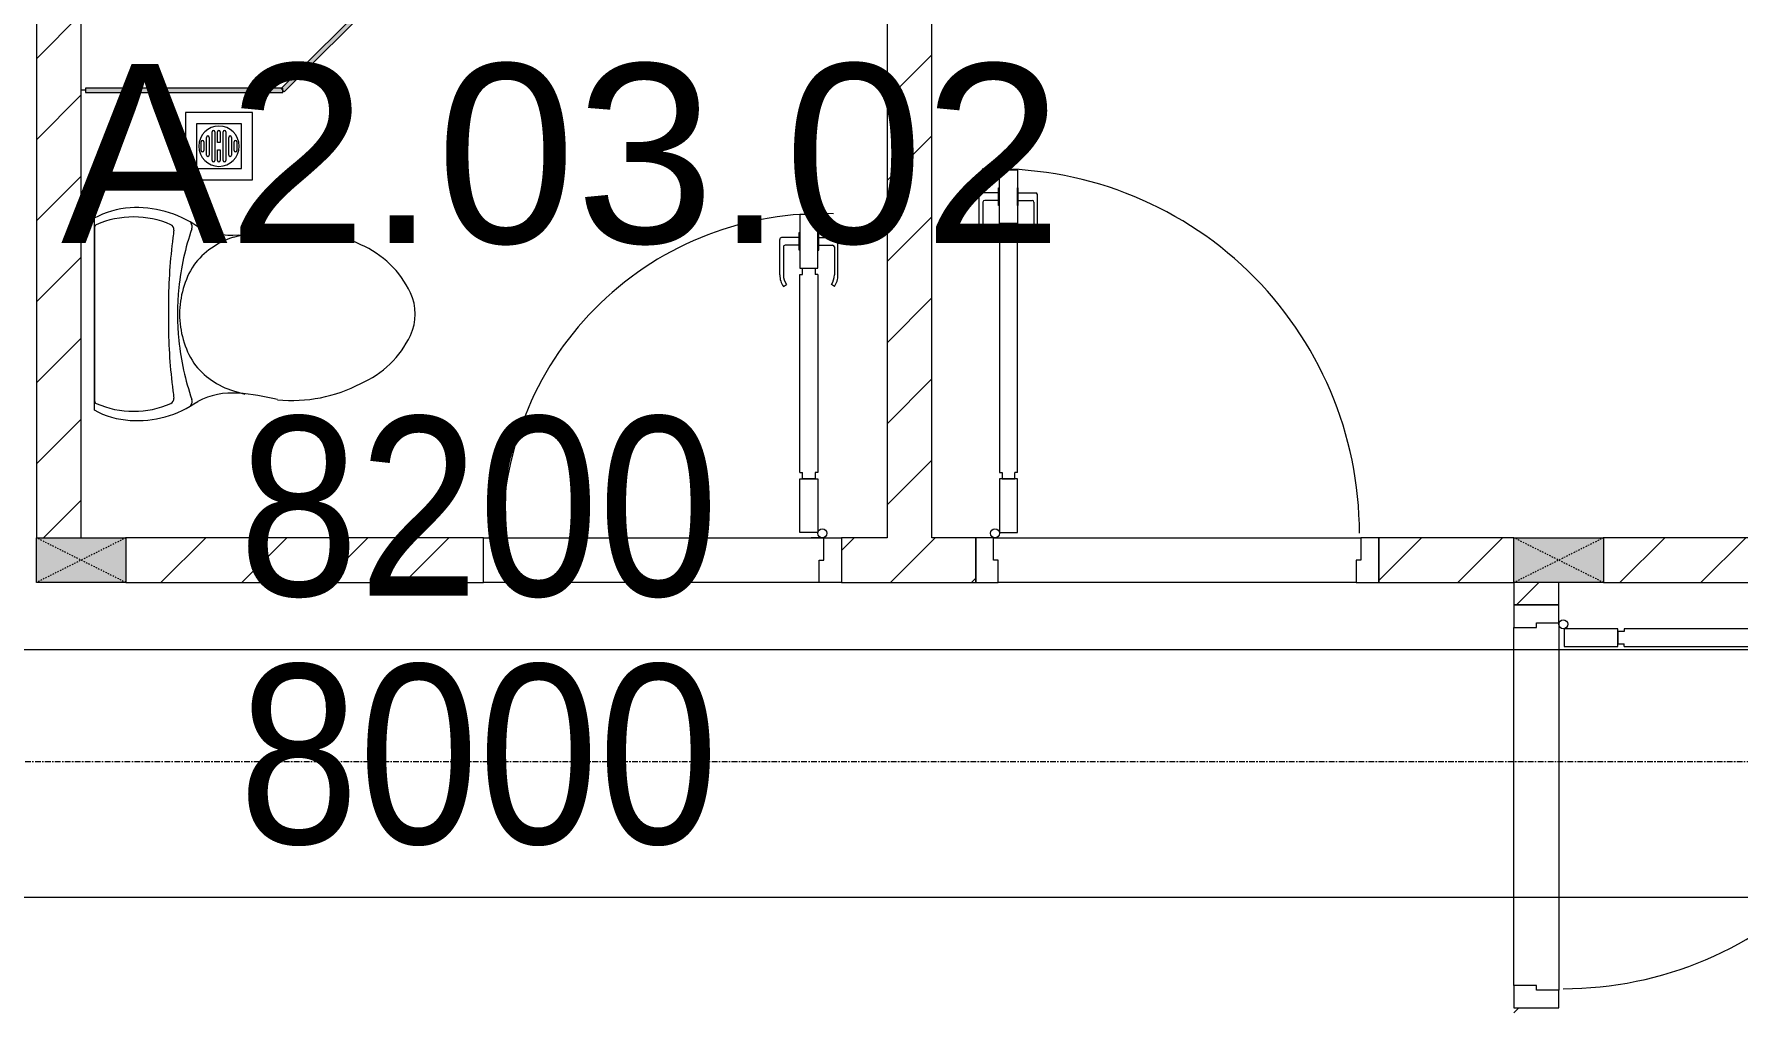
# Model space of a CAD drawing. Header units: millimetres. Extents: x 1591 to 240306, y -15958 to 82755.
# Drawn here: x 105849 to 109654, y 27887 to 30062 of the extents above; entities that cross this region are included whole.
import ezdxf

# ---------------------------------------------------------------- set-up
doc = ezdxf.new("R2010")
doc.units = ezdxf.units.MM
doc.linetypes.add('Dash', pattern=[6, 3, -3])
doc.linetypes.add('Grid Line', pattern=[22.225, 12.7, -3.175, 3.175, -3.175])
for name, color, linetype, lineweight in [('0-1', 7, 'Continuous', 5), ('A-ANNO-DIMS', 211, 'Continuous', 9), ('A-ANNO-DIMS-160', 211, 'Continuous', 9), ('A-AREA-IDEN', 2, 'Continuous', 9), ('A-DETL-GENF-1', 9, 'Continuous', 9), ('A-DOOR-1', 254, 'Continuous', 9), ('A-DOOR-2', 9, 'Continuous', 9), ('A-FLOR-2', 9, 'Continuous', 9), ('A-GLAZ-CURT', 52, 'Continuous', 9), ('A-GLAZ-CURT-1', 254, 'Continuous', 9), ('A-GLAZ-CURT-2', 9, 'Continuous', 9), ('A-WALL-1', 253, 'Continuous', 18), ('A-WALL-2', 9, 'Continuous', 9), ('A-WALL-PATT-1', 10, 'Continuous', 9), ('I-FURN-1', 254, 'Continuous', 9), ('M-EQPM-1', 254, 'Continuous', 9), ('P-SANR-FIXT-1', 254, 'Continuous', 9), ('S-COLS', 52, 'Continuous', 9), ('S-COLS-3', 254, 'Continuous', 9), ('S-COLS-4', 253, 'Continuous', 18), ('S-COLS-HDLN-1', 9, 'Dash', 9), ('S-GRID-1', 1, 'Grid Line', 9)]:
    doc.layers.add(name, color=color, linetype=linetype, lineweight=lineweight)
doc.styles.add('Arial_6', font='arial_0.ttf', dxfattribs={"height": 400})
doc.styles.add('UTM Avo', font='UTM Avo.ttf', dxfattribs={"width": 0.9, "height": 400})
doc.dimstyles.new('1_Dim_chi_tiet_2_5', dxfattribs={"dimscale": 304.8, "dimtxt": 399.720379, "dimasz": 0.629921, "dimexe": 0.524934, "dimexo": 0.0625, "dimgap": 0.052493, "dimtad": 1, "dimdec": 0, "dimrnd": 5, "dimzin": 0, "dimdsep": 46, "dimtxsty": 'UTM Avo', "dimblk1": 'OBLIQUE', "dimblk2": 'OBLIQUE', "dimsah": 1, "dimcen": 0.09, "dimdle": 0.524934, "dimazin": 0, "dimtfac": 1, "dimtdec": 4, "dimtix": 1, "dimtmove": 0, "dimatfit": 3, "dimfxl": 1.049869, "dimfxlon": 1, "dimtvp": 1, "dimtolj": 1, "dimtzin": 0, "dimarcsym": 2})
doc.dimstyles.new('1_Dim_chi_tiet_2_5_1', dxfattribs={"dimscale": 304.8, "dimtxt": 399.720379, "dimasz": 0.629921, "dimexe": 0.524934, "dimexo": 0.0625, "dimgap": 0.052493, "dimtad": 1, "dimdec": 0, "dimrnd": 5, "dimzin": 0, "dimdsep": 46, "dimtxsty": 'UTM Avo', "dimblk1": 'OBLIQUE', "dimblk2": 'OBLIQUE', "dimsah": 1, "dimcen": 0.09, "dimdle": 0.524934, "dimazin": 0, "dimtfac": 1, "dimtdec": 4, "dimtix": 1, "dimtmove": 0, "dimatfit": 3, "dimfxl": 1.049869, "dimfxlon": 1, "dimtvp": 1, "dimtolj": 1, "dimtzin": 0, "dimarcsym": 2})
pattern_1 = [(45, (0, 0), (-90.50967, 90.50967), [])]

# ---------------------------------------------------------------- blocks, each defined once
blk = doc.blocks.new('DOOR_CW_01 CANH MO-PANEL KINH - DIW_01-900x2200-CỬA GỖ VÂN LAMINATE-553393-TKCS_MB TẦNG 3-4')
at = {"layer": 'A-DETL-GENF-1'}
for p, q in [((-397, 872), (-357, 872)), ((-397, 752), (-397, 872)), ((-357, 872), (-357, 752)), ((-442, 737), (-442, 816.5)), ((-399, 820.5), (-438, 820.5)), ((-434, 799.5), (-434, 737)), ((-399, 803.5), (-430, 803.5)), ((-399, 831.8), (-397, 831.8)), ((-399, 792.2), (-399, 831.8)), ((-397, 792.2), (-397, 831.8)), ((-357, 792.2), (-357, 831.8)), ((-355, 831.8), (-357, 831.8)), ((-355, 792.2), (-355, 831.8)), ((-355, 820.5), (-316, 820.5)), ((-355, 803.5), (-324, 803.5)), ((-320, 799.5), (-320, 737)), ((-312, 737), (-312, 816.5)), ((-397, 792.2), (-399, 792.2)), ((-357, 792.2), (-355, 792.2)), ((-357, 752), (-397, 752)), ((-397, 738), (-391, 738)), ((-397, 738), (-397, 196)), ((-363, 752), (-391, 752)), ((-391, 752), (-391, 738)), ((-363, 738), (-363, 752)), ((-357, 738), (-363, 738)), ((-357, 196), (-357, 738)), ((-433.9, 711.2), (-427.3, 715.8)), ((-320.1, 711.2), (-326.7, 715.8)), ((-397, 196), (-391, 196)), ((-391, 196), (-391, 182)), ((-357, 196), (-363, 196)), ((-363, 182), (-363, 196)), ((-357, 182), (-397, 182)), ((-397, 182), (-397, 62)), ((-391, 182), (-363, 182)), ((-357, 62), (-357, 182)), ((-397, 62), (-357, 62))]:
    blk.add_line(p, q, dxfattribs=at)
blk.add_circle((-407, 60), 10, dxfattribs=at)
for centre, radius, start, end in [((-407, 60), 814, 360, 92), ((-438, 816.5), 4, 90, 180), ((-430, 799.5), 4, 90, 180), ((-324, 799.5), 4, 360, 90), ((-316, 816.5), 4, 0, 90), ((-397, 737), 45, 180, 215), ((-397, 737), 37, 180, 215), ((-357, 737), 37, 325, 0), ((-357, 737), 45, 325, 0)]:
    blk.add_arc(centre, radius, start, end, dxfattribs=at)
at = {"layer": 'A-DOOR-2'}
for p, q in [((-410, 50), (-450, 50)), ((-450, 50), (-450, -50)), ((-410, 0), (-410, 50)), ((-407, 50), (-382, 50)), ((450, 50), (410, 50)), ((410, 50), (410, 0)), ((450, -50), (450, 50)), ((-400, 0), (-410, 0)), ((-400, -50), (-400, 0)), ((410, 0), (400, 0)), ((400, 0), (400, -50)), ((-450, -50), (-400, -50)), ((400, -50), (450, -50))]:
    blk.add_line(p, q, dxfattribs=at)
blk = doc.blocks.new('DOOR_CW_01 CANH MO-PANEL KINH - DIG_02-800x2200-CỬA NHÔM KÍNH-V108-TKCS_MB TẦNG 3-4')
at = {"layer": 'A-DETL-GENF-1'}
for p, q in [((-347, -182), (-347, -62)), ((-347, -62), (-307, -62)), ((-307, -62), (-307, -182)), ((-307, -182), (-347, -182)), ((-341, -196), (-341, -182)), ((-341, -182), (-313, -182)), ((-313, -182), (-313, -196)), ((-347, -196), (-341, -196)), ((-347, -638), (-347, -196)), ((-307, -196), (-313, -196)), ((-307, -196), (-307, -638)), ((-392, -637), (-392, -716.5)), ((-384, -699.5), (-384, -637)), ((-383.9, -611.2), (-377.3, -615.8)), ((-347, -638), (-341, -638)), ((-341, -652), (-341, -638)), ((-307, -638), (-313, -638)), ((-313, -638), (-313, -652)), ((-270.1, -611.2), (-276.7, -615.8)), ((-270, -699.5), (-270, -637)), ((-262, -637), (-262, -716.5)), ((-307, -652), (-347, -652)), ((-347, -652), (-347, -772)), ((-313, -652), (-341, -652)), ((-307, -772), (-307, -652)), ((-349, -720.5), (-388, -720.5)), ((-349, -703.5), (-380, -703.5)), ((-349, -692.2), (-349, -731.8)), ((-347, -692.2), (-349, -692.2)), ((-347, -692.2), (-347, -731.8)), ((-307, -692.2), (-307, -731.8)), ((-307, -692.2), (-305, -692.2)), ((-305, -692.2), (-305, -731.8)), ((-305, -703.5), (-274, -703.5)), ((-305, -720.5), (-266, -720.5)), ((-349, -731.8), (-347, -731.8)), ((-305, -731.8), (-307, -731.8)), ((-347, -772), (-307, -772))]:
    blk.add_line(p, q, dxfattribs=at)
blk.add_circle((-357, -60), 10, dxfattribs=at)
for centre, radius, start, end in [((-357, -60), 714, 268, 0), ((-347, -637), 45, 145, 180), ((-347, -637), 37, 145, 180), ((-307, -637), 37, 0, 35), ((-307, -637), 45, 360, 35), ((-388, -716.5), 4, 180, 270), ((-380, -699.5), 4, 180, 270), ((-274, -699.5), 4, 270, 0), ((-266, -716.5), 4, 270, 0)]:
    blk.add_arc(centre, radius, start, end, dxfattribs=at)
at = {"layer": 'A-DOOR-2'}
for p, q in [((-400, -50), (-400, 50)), ((-400, 50), (-350, 50)), ((-350, 50), (-350, 0)), ((350, 0), (350, 50)), ((350, 50), (400, 50)), ((400, 50), (400, -50)), ((-360, 0), (-360, -50)), ((-350, 0), (-360, 0)), ((360, 0), (350, 0)), ((360, -50), (360, 0)), ((-360, -50), (-400, -50)), ((-357, -50), (-332, -50)), ((400, -50), (360, -50))]:
    blk.add_line(p, q, dxfattribs=at)
blk = doc.blocks.new('GIUONG NGU-2TAB-1600x2000 - GIUONG NGU-2TAB-1600x2000-901192-TKCS_MB TẦNG 3-4')
at = {"layer": 'I-FURN-1'}
for p, q in [((569.6, 2050), (1997.1, 2050)), ((1997.1, 2050), (569.6, 2050)), ((1997.1, 2000), (569.6, 2000)), ((458.5, 50), (458.5, 1938.9)), ((458.5, 1938.9), (458.5, 50)), ((508.5, 1938.9), (508.5, 100)), ((2058.2, 100), (2058.2, 1938.9)), ((2108.2, 1938.9), (2108.2, 50)), ((2108.2, 50), (2108.2, 1938.9)), ((8.5, 50), (8.5, 450.3)), ((8.5, 450.3), (458.5, 450.3)), ((8.5, 450.3), (458.5, 450.3)), ((8.5, 50), (8.5, 450.3)), ((458.5, 450.3), (458.5, 50)), ((458.5, 450.3), (458.5, 50)), ((2108.2, 50), (2108.2, 450.3)), ((2108.2, 450.3), (2558.2, 450.3)), ((2108.2, 450.3), (2108.2, 50)), ((2558.2, 450.3), (2108.2, 450.3)), ((2558.2, 450.3), (2558.2, 50)), ((2558.2, 50), (2558.2, 450.3)), ((233.5, 86.8), (233.5, 413.5)), ((2333.2, 86.8), (2333.2, 413.5)), ((120.2, 250.2), (346.8, 250.2)), ((2446.5, 250.2), (2219.8, 250.2)), ((508.5, 100), (2058.2, 100)), ((458.5, 50), (8.5, 50)), ((8.5, 0), (8.5, 50)), ((8.5, 50), (458.5, 50)), ((458.5, 50), (8.5, 50)), ((2108.2, 50), (458.5, 50)), ((458.5, 50), (458.5, 0)), ((458.5, 0), (458.5, 50)), ((458.5, 50), (2108.2, 50)), ((458.5, 50), (2108.2, 50)), ((2558.2, 50), (2108.2, 50)), ((2108.2, 50), (2558.2, 50)), ((2108.2, 0), (2108.2, 50)), ((2108.2, 50), (2108.2, 0)), ((2108.2, 50), (2558.2, 50)), ((2558.2, 50), (2558.2, 0)), ((458.5, 0), (8.5, 0)), ((2108.2, 0), (458.5, 0)), ((458.5, 0), (2108.2, 0)), ((2558.2, 0), (2108.2, 0))]:
    blk.add_line(p, q, dxfattribs=at)
for centre in [(233.5, 250.2), (2333.2, 250.2)]:
    blk.add_circle(centre, 150.7, dxfattribs=at)
for centre, radius, start, end in [((569.6, 1938.9), 111.1, 90, 180), ((569.6, 1938.9), 111.1, 90, 180), ((1997.1, 1938.9), 111.1, 0, 90), ((1997.1, 1938.9), 111.1, 360, 90), ((569.6, 1938.9), 61.1, 90, 180), ((1997.1, 1938.9), 61.1, 360, 90)]:
    blk.add_arc(centre, radius, start, end, dxfattribs=at)
blk = doc.blocks.new('TOILET - TOILET-348229-TKCS_MB TẦNG 3-4')
at = {"layer": 'P-SANR-FIXT-1'}
for p, q in [((214.2, -19.1), (-214.2, -19.1)), ((194, -19.9), (-194, -19.9)), ((-171.7, -330.3), (-178.6, -355.5)), ((171.7, -330.3), (178.6, -355.5))]:
    blk.add_line(p, q, dxfattribs=at)
for centre, radius, start, end in [((-46.1, -111.1), 191.6, 151.2809, 176.4513), ((-9.8, -107.2), 207.3, 156.2862, 203.7138), ((-193.7, -26.4), 6.48, 92.3168, 156.2862), ((193.7, -26.4), 6.48, 23.7138, 87.6832), ((9.8, -107.2), 207.3, 336.2862, 23.7138), ((46.1, -111.1), 191.6, 3.5487, 28.7191), ((1.9, -114.1), 239.7, 176.4513, 195.2961), ((-1.9, -114.1), 239.7, 344.7039, 3.5487), ((-4, -115.7), 233.6, 195.2961, 215.2147), ((-14.3, -1400.4), 1215.6, 90.3974, 97.407), ((0, -3462.8), 3278, 89.6026, 90.3974), ((14.3, -1400.4), 1215.6, 82.593, 89.6026), ((4, -115.7), 233.6, 324.7853, 344.7039), ((-189.1, -185.5), 11.7, 205.4105, 277.5788), ((0.6, -792.1), 586.9, 95.8322, 108.9927), ((178.9, -2951.3), 2778.4, 97.2351, 97.5788), ((0, -416), 206.1, 90, 122.0732), ((0, -786.7), 581.5, 84.1678, 95.8322), ((0, -416), 206.1, 57.9268, 90), ((-0.6, -792.1), 586.9, 71.0073, 84.1678), ((-178.9, -2951.3), 2778.4, 82.4212, 82.7649), ((189.1, -185.5), 11.7, 262.4212, 334.5895), ((-195, -224.1), 13.8, 230.6724, 288.9927), ((-343.5, -327.4), 167.3, 355.4559, 27.38), ((-0.4, -384), 179.5, 127.4036, 162.5964), ((0.4, -384), 179.5, 17.4036, 52.5964), ((343.5, -327.4), 167.3, 152.62, 184.5441), ((195, -224.1), 13.8, 251.0073, 309.3276), ((-719.2, -297.5), 544.3, 346.0536, 355.4559), ((719.2, -297.5), 544.3, 184.5441, 190.2879), ((-1948.3, -805.1), 2171.2, 9.681, 10.8949), ((137.1, -461.2), 329.8, 174.3487, 207.6878), ((-137.1, -461.2), 329.8, 332.3122, 3.6835), ((45.1, -528.6), 217.6, 203.2216, 244.7718), ((-45.1, -528.6), 217.6, 295.2282, 336.7784), ((0, -624.4), 111.7, 244.7718, 295.2282)]:
    blk.add_arc(centre, radius, start, end, dxfattribs=at)
blk = doc.blocks.new('THU NUOC - THU NUOC-461820-TKCS_MB TẦNG 3-4')
at = {"layer": 'M-EQPM-1'}
for p, q in [((-66.3, 70.6), (-66.3, -79.4)), ((83.7, 70.6), (-66.3, 70.6)), ((58.7, 45.6), (-41.3, 45.6)), ((-41.3, 45.6), (-41.3, -54.4)), ((58.7, -54.4), (58.7, 45.6)), ((83.7, -79.4), (83.7, 70.6)), ((-23.3, 10.8), (40.9, 10.8)), ((40.9, 4.8), (-23.3, 4.8)), ((-11, 23.3), (28.5, 23.3)), ((28.5, 17.3), (-11, 17.3)), ((-1.1, 35.6), (18.5, 35.6)), ((18.5, 29.6), (-1.1, 29.6)), ((-23.3, -1.2), (0.7, -1.2)), ((0.7, -7.2), (-23.3, -7.2)), ((-23.3, -13.6), (40.9, -13.6)), ((40.9, -19.6), (-23.3, -19.6)), ((-11, -26.1), (28.5, -26.1)), ((28.5, -32.1), (-11, -32.1)), ((0.7, -1.2), (0.7, -7.2)), ((16.7, -1.2), (40.9, -1.2)), ((16.7, -7.2), (16.7, -1.2)), ((40.9, -7.2), (16.7, -7.2)), ((-41.3, -54.4), (58.7, -54.4)), ((-1.1, -38.5), (18.5, -38.5)), ((18.5, -44.5), (-1.1, -44.5)), ((-66.3, -79.4), (83.7, -79.4))]:
    blk.add_line(p, q, dxfattribs=at)
for centre, radius, start, end in [((8.7, -4.4), 45, 0, 180), ((8.7, -4.4), 45, 0, 180), ((-23.3, 7.8), 3, 90, 270), ((-11, 20.3), 3, 90, 270), ((-1.1, 32.6), 3, 90, 270), ((18.5, 32.6), 3, 270, 90), ((28.5, 20.3), 3, 270, 90), ((40.9, 7.8), 3, 270, 90), ((8.7, -4.4), 45, 180, 360), ((8.7, -4.4), 45, 180, 360), ((-23.3, -4.2), 3, 90, 270), ((-23.3, -16.6), 3, 90, 270), ((-11, -29.1), 3, 90, 270), ((28.5, -29.1), 3, 270, 90), ((40.9, -4.2), 3, 270, 90), ((40.9, -16.6), 3, 270, 90), ((-1.1, -41.5), 3, 90, 270), ((18.5, -41.5), 3, 270, 90)]:
    blk.add_arc(centre, radius, start, end, dxfattribs=at)
blk = doc.blocks.new('System Panel - Glazed-901203-TKCS_MB TẦNG 3-4')
at = {"layer": 'A-GLAZ-CURT'}
blk.add_hatch(color=256, dxfattribs=at).paths.add_polyline_path([(-220.1, -5), (220.1, -5), (220.1, 5), (-220.1, 5)])
at = {"layer": 'A-GLAZ-CURT-2'}
for p, q in [((220.1, 5), (-220.1, 5)), ((-220.1, 5), (-220.1, -5)), ((220.1, -5), (220.1, 5)), ((-220.1, -5), (220.1, -5))]:
    blk.add_line(p, q, dxfattribs=at)
blk = doc.blocks.new('System Panel - Glazed-580253-TKCS_MB TẦNG 3-4')
at = {"layer": 'A-GLAZ-CURT'}
blk.add_hatch(color=256, dxfattribs=at).paths.add_polyline_path([(-352.2, -5), (352.2, -5), (352.2, 5), (-352.2, 5)])
at = {"layer": 'A-GLAZ-CURT-2'}
for p, q in [((352.2, 5), (-352.2, 5)), ((-352.2, 5), (-352.2, -5)), ((352.2, -5), (352.2, 5)), ((-352.2, -5), (352.2, -5))]:
    blk.add_line(p, q, dxfattribs=at)
blk = doc.blocks.new('G1_SOF - BO TRU - 100x200-746114-TKCS_MB TẦNG 3-4')
at = {"layer": 'S-COLS'}
blk.add_hatch(color=256, dxfattribs=at).paths.add_polyline_path([(50, -100), (50, 100), (-50, 100), (-50, -100)])
at = {"layer": 'S-COLS-4'}
for p, q in [((-50, 100), (50, 100)), ((-50, -100), (-50, 100)), ((50, 100), (50, -100)), ((50, -100), (-50, -100))]:
    blk.add_line(p, q, dxfattribs=at)
at = {"layer": 'S-COLS-HDLN-1'}
for p, q in [((50, -100), (-50, 100)), ((-50, -100), (50, 100))]:
    blk.add_line(p, q, dxfattribs=at)
blk = doc.blocks.new('DOOR_CW_01 CANH MO-PANEL KINH - DIG_01-900x2200-CỬA NHÔM KÍNH-901226-TKCS_MB TẦNG 3-4')
at = {"layer": 'A-DETL-GENF-1'}
for p, q in [((-397, 872), (-357, 872)), ((-397, 752), (-397, 872)), ((-357, 872), (-357, 752)), ((-442, 737), (-442, 816.5)), ((-399, 820.5), (-438, 820.5)), ((-434, 799.5), (-434, 737)), ((-399, 803.5), (-430, 803.5)), ((-399, 831.8), (-397, 831.8)), ((-399, 792.2), (-399, 831.8)), ((-397, 792.2), (-397, 831.8)), ((-357, 792.2), (-357, 831.8)), ((-355, 831.8), (-357, 831.8)), ((-355, 792.2), (-355, 831.8)), ((-355, 820.5), (-316, 820.5)), ((-355, 803.5), (-324, 803.5)), ((-320, 799.5), (-320, 737)), ((-312, 737), (-312, 816.5)), ((-397, 792.2), (-399, 792.2)), ((-357, 792.2), (-355, 792.2)), ((-357, 752), (-397, 752)), ((-397, 738), (-391, 738)), ((-397, 738), (-397, 196)), ((-363, 752), (-391, 752)), ((-391, 752), (-391, 738)), ((-363, 738), (-363, 752)), ((-357, 738), (-363, 738)), ((-357, 196), (-357, 738)), ((-433.9, 711.2), (-427.3, 715.8)), ((-320.1, 711.2), (-326.7, 715.8)), ((-397, 196), (-391, 196)), ((-391, 196), (-391, 182)), ((-357, 196), (-363, 196)), ((-363, 182), (-363, 196)), ((-357, 182), (-397, 182)), ((-397, 182), (-397, 62)), ((-391, 182), (-363, 182)), ((-357, 62), (-357, 182)), ((-397, 62), (-357, 62))]:
    blk.add_line(p, q, dxfattribs=at)
blk.add_circle((-407, 60), 10, dxfattribs=at)
for centre, radius, start, end in [((-407, 60), 814, 360, 92), ((-438, 816.5), 4, 90, 180), ((-430, 799.5), 4, 90, 180), ((-324, 799.5), 4, 360, 90), ((-316, 816.5), 4, 0, 90), ((-397, 737), 45, 180, 215), ((-397, 737), 37, 180, 215), ((-357, 737), 37, 325, 0), ((-357, 737), 45, 325, 0)]:
    blk.add_arc(centre, radius, start, end, dxfattribs=at)
at = {"layer": 'A-DOOR-2'}
for p, q in [((-410, 50), (-450, 50)), ((-450, 50), (-450, -50)), ((-410, 0), (-410, 50)), ((-407, 50), (-382, 50)), ((450, 50), (410, 50)), ((410, 50), (410, 0)), ((450, -50), (450, 50)), ((-400, 0), (-410, 0)), ((-400, -50), (-400, 0)), ((410, 0), (400, 0)), ((400, 0), (400, -50)), ((-450, -50), (-400, -50)), ((400, -50), (450, -50))]:
    blk.add_line(p, q, dxfattribs=at)
blk = doc.blocks.new('NCV_TKTC_TANG 3 - 4_rvt-2-TKCS_MB TẦNG 3-4')
at = {"layer": 'A-WALL-PATT-1'}
h = blk.add_hatch(dxfattribs=at)
h.set_pattern_fill('FP_1', color=256, style=0, pattern_type=2)
h.set_pattern_definition(pattern_1)
h.paths.add_polyline_path([(94952.6, 28936.9), (94952.6, 31236.9), (94852.6, 31236.9), (94852.6, 28936.9), (94856.7, 28936.9)])
h.paths.add_polyline_path([(94952.6, 31336.9), (94952.6, 33336.5), (94852.6, 33336.5), (94852.6, 31336.9), (94947.8, 31336.9)])
h = blk.add_hatch(dxfattribs=at)
h.set_pattern_fill('FP_1', color=256, style=0, pattern_type=2)
h.set_pattern_definition(pattern_1)
h.paths.add_polyline_path([(96752.6, 28936.9), (96852.6, 28936.9), (96852.6, 30886.9), (96752.6, 30886.9), (96752.6, 29966.6)])
h = blk.add_hatch(dxfattribs=at)
h.set_pattern_fill('FP_1', color=256, style=0, pattern_type=2)
h.set_pattern_definition(pattern_1)
h.paths.add_polyline_path([(95850.9, 28836.9), (95850.9, 28936.9), (95052.6, 28936.9), (95052.6, 28836.9)])
h.paths.add_polyline_path([(97850.5, 28836.9), (98152.6, 28836.9), (98152.6, 28936.9), (97850.5, 28936.9)])
h.paths.add_polyline_path([(96950.5, 28836.9), (96950.5, 28936.9), (96650.9, 28936.9), (96650.9, 28836.9)])
h.paths.add_polyline_path([(98352.6, 28836.9), (98750.5, 28836.9), (98750.5, 28936.9), (98352.6, 28936.9), (98352.6, 28857)])
h.paths.add_polyline_path([(99852.6, 28836.9), (99852.6, 28936.9), (99650.5, 28936.9), (99650.5, 28836.9)])
h = blk.add_hatch(dxfattribs=at)
h.set_pattern_fill('FP_1', color=256, style=0, pattern_type=2)
h.set_pattern_definition(pattern_1)
h.paths.add_polyline_path([(98252.6, 27836.9), (98252.6, 27886.9), (98152.6, 27886.9), (98152.6, 27836.9)])
h.paths.add_polyline_path([(98152.6, 28786.9), (98252.6, 28786.9), (98252.6, 28836.9), (98152.6, 28836.9)])
at = {"layer": 'A-FLOR-2'}
for p, q in [((94962.6, 29936.9), (94952.6, 29936.9)), ((96990.5, 28936.9), (97810.5, 28936.9)), ((96600.9, 28836.9), (95900.9, 28836.9)), ((97800.5, 28836.9), (97000.5, 28836.9)), ((98152.6, 27936.9), (98152.6, 28736.9))]:
    blk.add_line(p, q, dxfattribs=at)
at = {"layer": 'A-WALL-1'}
for p, q in [((94852.6, 31236.9), (94852.6, 28936.9)), ((94952.6, 28936.9), (94952.6, 31236.9)), ((96752.6, 30886.9), (96752.6, 28936.9)), ((96852.6, 28936.9), (96852.6, 30886.9)), ((95850.9, 28936.9), (95052.6, 28936.9)), ((95850.9, 28836.9), (95850.9, 28936.9)), ((96752.6, 28936.9), (96650.9, 28936.9)), ((96650.9, 28936.9), (96650.9, 28836.9)), ((96950.5, 28936.9), (96852.6, 28936.9)), ((96950.5, 28836.9), (96950.5, 28936.9)), ((98152.6, 28936.9), (97850.5, 28936.9)), ((97850.5, 28936.9), (97850.5, 28836.9)), ((98750.5, 28936.9), (98352.6, 28936.9)), ((95052.6, 28836.9), (95850.9, 28836.9)), ((96650.9, 28836.9), (96950.5, 28836.9)), ((97850.5, 28836.9), (98152.6, 28836.9)), ((98152.6, 28836.9), (98152.6, 28786.9)), ((98252.6, 28786.9), (98252.6, 28836.9)), ((98352.6, 28836.9), (98750.5, 28836.9)), ((98152.6, 28786.9), (98252.6, 28786.9))]:
    blk.add_line(p, q, dxfattribs=at)
at = {"layer": 'A-WALL-2'}
for p, q in [((95890.9, 28936.9), (96610.9, 28936.9)), ((96990.5, 28936.9), (97810.5, 28936.9)), ((96600.9, 28836.9), (95900.9, 28836.9)), ((97800.5, 28836.9), (97000.5, 28836.9)), ((98152.6, 27936.9), (98152.6, 28736.9)), ((98252.6, 28746.9), (98252.6, 27926.9))]:
    blk.add_line(p, q, dxfattribs=at)
at = {"layer": 'A-DOOR-1'}
blk.add_blockref('DOOR_CW_01 CANH MO-PANEL KINH - DIW_01-900x2200-CỬA GỖ VÂN LAMINATE-553393-TKCS_MB TẦNG 3-4', (97400.5, 28886.9), dxfattribs=at)
for name, p, rotation in [('DOOR_CW_01 CANH MO-PANEL KINH - DIG_02-800x2200-CỬA NHÔM KÍNH-V108-TKCS_MB TẦNG 3-4', (96250.9, 28886.9), 180), ('DOOR_CW_01 CANH MO-PANEL KINH - DIG_01-900x2200-CỬA NHÔM KÍNH-901226-TKCS_MB TẦNG 3-4', (98202.6, 28336.9), 270.0000000000003)]:
    blk.add_blockref(name, p, dxfattribs=dict(at, rotation=rotation))
at = {"layer": 'A-GLAZ-CURT-1', "rotation": 45.00000000000025}
blk.add_blockref('System Panel - Glazed-580253-TKCS_MB TẦNG 3-4', (95651.9, 30185.6), dxfattribs=at)
at = {"layer": 'A-GLAZ-CURT-1'}
blk.add_blockref('System Panel - Glazed-901203-TKCS_MB TẦNG 3-4', (95182.7, 29936.5), dxfattribs=at)
at = {"layer": 'I-FURN-1', "rotation": 89.99999999999915}
blk.add_blockref('GIUONG NGU-2TAB-1600x2000 - GIUONG NGU-2TAB-1600x2000-901192-TKCS_MB TẦNG 3-4', (99842.6, 29668.6), dxfattribs=at)
at = {"layer": 'M-EQPM-1', "rotation": 90.0000000000005}
blk.add_blockref('THU NUOC - THU NUOC-461820-TKCS_MB TẦNG 3-4', (95256.1, 29802.8), dxfattribs=at)
at = {"layer": 'P-SANR-FIXT-1', "rotation": 89.99999999999946}
blk.add_blockref('TOILET - TOILET-348229-TKCS_MB TẦNG 3-4', (94962.6, 29436.5), dxfattribs=at)
at = {"layer": 'S-COLS-3', "rotation": 90.00000000000037}
for p in [(94952.6, 28886.9), (98252.6, 28886.9)]:
    blk.add_blockref('G1_SOF - BO TRU - 100x200-746114-TKCS_MB TẦNG 3-4', p, dxfattribs=at)
blk = doc.blocks.new('DIMBLOCK56-TKCS_MB TẦNG 3-4')
at = {"layer": 'A-ANNO-DIMS-160'}
for p, q in [((102753.9, 29007.8), (102753.9, 28527.8)), ((102753.9, 28687.8), (102753.9, 29007.8)), ((110953.9, 29007.8), (110953.9, 28527.8)), ((110953.9, 28687.8), (110953.9, 29007.8)), ((102753.9, 28687.8), (110953.9, 28687.8))]:
    blk.add_line(p, q, dxfattribs=at)
at = {"layer": 'A-ANNO-DIMS-160', "lineweight": 25}
for p, q in [((102753.9, 28687.8), (102849.9, 28783.8)), ((110953.9, 28687.8), (111049.9, 28783.8)), ((102753.9, 28687.8), (102657.9, 28591.8)), ((110953.9, 28687.8), (110857.9, 28591.8))]:
    blk.add_line(p, q, dxfattribs=at)
at = {"layer": 'A-ANNO-DIMS-160', "color": 0, "insert": (106306.1, 29207.5), "char_height": 400, "width": 1314.636, "attachment_point": 1, "line_spacing_factor": 1.110334, "style": 'UTM Avo'}
blk.add_mtext('8200', dxfattribs=at)
blk = doc.blocks.new('_Oblique')
at = {"color": 0, "linetype": 'ByBlock', "lineweight": -2}
blk.add_line((-0.5, -0.5), (0.5, 0.5), dxfattribs=at)
blk = doc.blocks.new('DIMBLOCK348-TKCS_MB TẦNG 3-4')
at = {"layer": 'A-ANNO-DIMS-160'}
for p, q in [((102853.9, 28454.2), (102853.9, 27974.2)), ((102853.9, 28134.2), (102853.9, 28454.2)), ((110853.9, 28454.2), (110853.9, 27974.2)), ((110853.9, 28134.2), (110853.9, 28454.2)), ((102693.9, 28134.2), (111013.9, 28134.2))]:
    blk.add_line(p, q, dxfattribs=at)
at = {"layer": 'A-ANNO-DIMS-160', "lineweight": 25}
for p, q in [((102853.9, 28134.2), (102949.9, 28230.2)), ((110853.9, 28134.2), (110949.9, 28230.2)), ((102853.9, 28134.2), (102757.9, 28038.2)), ((110853.9, 28134.2), (110757.9, 28038.2))]:
    blk.add_line(p, q, dxfattribs=at)
at = {"layer": 'A-ANNO-DIMS-160', "color": 0, "insert": (106306.1, 28653.9), "char_height": 400, "width": 1314.636, "attachment_point": 1, "line_spacing_factor": 1.110334, "style": 'UTM Avo'}
blk.add_mtext('8000', dxfattribs=at)

msp = doc.modelspace()

# ---------------------------------------------------------------- linework, layer by layer
at = {"layer": 'S-GRID-1'}
msp.add_line((139245.7, 28436.9), (45492.6, 28436.9), dxfattribs=at)

# ---------------------------------------------------------------- block references
at = {"layer": '0-1'}
msp.add_blockref('NCV_TKTC_TANG 3 - 4_rvt-2-TKCS_MB TẦNG 3-4', (11001.4, 0), dxfattribs=at)

# ---------------------------------------------------------------- texts
at = {"layer": 'A-AREA-IDEN', "insert": (107027.2, 29589.5), "char_height": 400, "width": 2233.6, "attachment_point": 8, "line_spacing_factor": 0.936439, "style": 'Arial_6'}
msp.add_mtext('\\pt8,16,24,32,40,48,56,64,72,80,88,96,104,112,120,128,136,144,152,160,168,176,184,192,200,208,216,224,232,240,248,256;A2.03.02', dxfattribs=at)

# ---------------------------------------------------------------- dimensions: what is measured, and where the dimension line sits
at = {"layer": 'A-ANNO-DIMS'}
for base, p1, p2, dimstyle, override, picture, middle in [((110953.9, 28687.8), (102753.9, 29007.8), (110953.9, 29007.8), '1_Dim_chi_tiet_2_5', {"dimpost": '<>', "dimfxl": 8200}, 'DIMBLOCK56-TKCS_MB TẦNG 3-4', (106853.9, 28910.8)), ((110853.9, 28134.2), (102853.9, 28454.2), (110853.9, 28454.2), '1_Dim_chi_tiet_2_5_1', {"dimpost": '<>', "dimfxl": 8000}, 'DIMBLOCK348-TKCS_MB TẦNG 3-4', (106853.9, 28357.2))]:
    dim = msp.add_linear_dim(base=base, p1=p1, p2=p2, dimstyle=dimstyle, override=override, dxfattribs=at)
    dim.commit()
    dim.dimension.update_dxf_attribs({"geometry": picture, "text_midpoint": middle})

doc.saveas('drawing.dxf')
